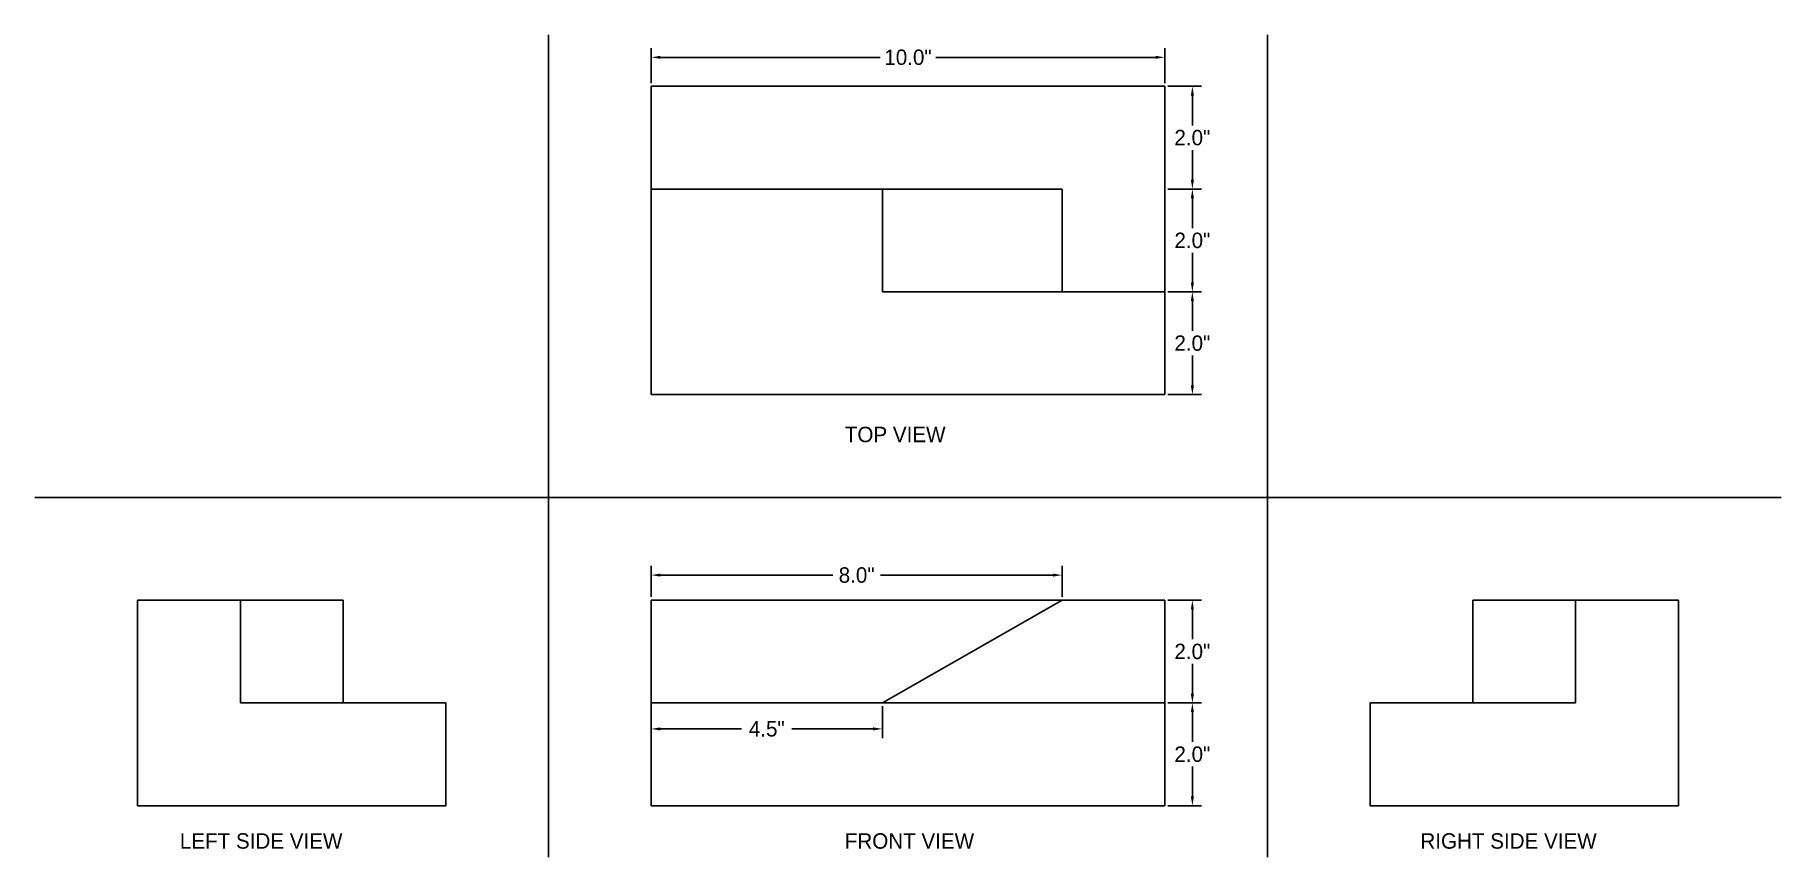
# Model space of a CAD drawing. Header units: inches. Extents: x 39.9 to 73.9, y 16.1 to 32.1.
import ezdxf

# ---------------------------------------------------------------- set-up
doc = ezdxf.new("R2010")
doc.units = ezdxf.units.IN
doc.header["$MEASUREMENT"] = 0
doc.dimstyles.get("Standard").update_dxf_attribs({"dimtxt": 0.18, "dimasz": 0.18, "dimexe": 0.18, "dimexo": 0.0625, "dimgap": 0.09, "dimtad": 0, "dimtih": 1, "dimtoh": 1, "dimdec": 1, "dimzin": 0, "dimdsep": 46, "dimlunit": 3, "dimtxsty": 'Standard', "dimcen": 0.09, "dimclre": 1, "dimclrt": 2, "dimadec": 0, "dimazin": 0, "dimtfac": 1, "dimtdec": 1, "dimtofl": 0, "dimtmove": 0, "dimatfit": 3, "dimfxl": 1, "dimtolj": 1, "dimtzin": 0, "dimarcsym": 0})

# ---------------------------------------------------------------- blocks, each defined once
blk = doc.blocks.new('*D2')
at = {"color": 1, "lineweight": -2}
for p, q in [((51.892, 31.151), (51.892, 31.833)), ((61.892, 31.151), (61.892, 31.833))]:
    blk.add_line(p, q, dxfattribs=at)
at = {"color": 0, "lineweight": -2}
for p, q in [((52.072, 31.653), (56.352, 31.653)), ((61.712, 31.653), (57.432, 31.653))]:
    blk.add_line(p, q, dxfattribs=at)
at = {"color": 0}
for points in [[(52.072, 31.683), (52.072, 31.623), (51.892, 31.653)], [(61.712, 31.683), (61.712, 31.623), (61.892, 31.653)]]:
    blk.add_solid(points, dxfattribs=at)
at = {"layer": 'Defpoints', "color": 0}
for p in [(61.892, 31.653), (51.892, 31.089), (61.892, 31.089)]:
    blk.add_point(p, dxfattribs=at)
at = {"color": 2, "insert": (56.892, 31.653), "char_height": 0.3, "attachment_point": 5}
blk.add_mtext('\\A1;10.0"', dxfattribs=at)
blk = doc.blocks.new('*D3')
at = {"color": 1, "lineweight": -2}
for p, q in [((61.954, 31.089), (62.609, 31.089)), ((61.954, 29.089), (62.609, 29.089))]:
    blk.add_line(p, q, dxfattribs=at)
at = {"color": 0, "lineweight": -2}
for p, q in [((62.429, 30.909), (62.429, 30.329)), ((62.429, 29.269), (62.429, 29.849))]:
    blk.add_line(p, q, dxfattribs=at)
at = {"color": 0}
for points in [[(62.399, 30.909), (62.459, 30.909), (62.429, 31.089)], [(62.399, 29.269), (62.459, 29.269), (62.429, 29.089)]]:
    blk.add_solid(points, dxfattribs=at)
at = {"layer": 'Defpoints', "color": 0}
for p in [(61.892, 31.089), (61.892, 29.089), (62.429, 29.089)]:
    blk.add_point(p, dxfattribs=at)
at = {"color": 2, "insert": (62.429, 30.089), "char_height": 0.3, "attachment_point": 5}
blk.add_mtext('\\A1;2.0"', dxfattribs=at)
blk = doc.blocks.new('*D4')
at = {"color": 1, "lineweight": -2}
for p, q in [((61.954, 29.089), (62.609, 29.089)), ((61.954, 27.089), (62.609, 27.089))]:
    blk.add_line(p, q, dxfattribs=at)
at = {"color": 0, "lineweight": -2}
for p, q in [((62.429, 28.909), (62.429, 28.329)), ((62.429, 27.269), (62.429, 27.849))]:
    blk.add_line(p, q, dxfattribs=at)
at = {"color": 0}
for points in [[(62.399, 28.909), (62.459, 28.909), (62.429, 29.089)], [(62.399, 27.269), (62.459, 27.269), (62.429, 27.089)]]:
    blk.add_solid(points, dxfattribs=at)
at = {"layer": 'Defpoints', "color": 0}
for p in [(61.892, 29.089), (62.429, 29.089), (61.892, 27.089)]:
    blk.add_point(p, dxfattribs=at)
at = {"color": 2, "insert": (62.429, 28.089), "char_height": 0.3, "attachment_point": 5}
blk.add_mtext('\\A1;2.0"', dxfattribs=at)
blk = doc.blocks.new('*D5')
at = {"color": 1, "lineweight": -2}
for p, q in [((61.954, 27.089), (62.609, 27.089)), ((61.954, 25.089), (62.609, 25.089))]:
    blk.add_line(p, q, dxfattribs=at)
at = {"color": 0, "lineweight": -2}
for p, q in [((62.429, 26.909), (62.429, 26.329)), ((62.429, 25.269), (62.429, 25.849))]:
    blk.add_line(p, q, dxfattribs=at)
at = {"color": 0}
for points in [[(62.399, 26.909), (62.459, 26.909), (62.429, 27.089)], [(62.399, 25.269), (62.459, 25.269), (62.429, 25.089)]]:
    blk.add_solid(points, dxfattribs=at)
at = {"layer": 'Defpoints', "color": 0}
for p in [(61.892, 27.089), (62.429, 27.089), (61.892, 25.089)]:
    blk.add_point(p, dxfattribs=at)
at = {"color": 2, "insert": (62.429, 26.089), "char_height": 0.3, "attachment_point": 5}
blk.add_mtext('\\A1;2.0"', dxfattribs=at)
blk = doc.blocks.new('*D6')
at = {"color": 1, "lineweight": -2}
for p, q in [((61.954, 21.089), (62.609, 21.089)), ((61.954, 19.089), (62.609, 19.089))]:
    blk.add_line(p, q, dxfattribs=at)
at = {"color": 0, "lineweight": -2}
for p, q in [((62.429, 20.909), (62.429, 20.329)), ((62.429, 19.269), (62.429, 19.849))]:
    blk.add_line(p, q, dxfattribs=at)
at = {"color": 0}
for points in [[(62.399, 20.909), (62.459, 20.909), (62.429, 21.089)], [(62.399, 19.269), (62.459, 19.269), (62.429, 19.089)]]:
    blk.add_solid(points, dxfattribs=at)
at = {"layer": 'Defpoints', "color": 0}
for p in [(61.892, 21.089), (61.892, 19.089), (62.429, 19.089)]:
    blk.add_point(p, dxfattribs=at)
at = {"color": 2, "insert": (62.429, 20.089), "char_height": 0.3, "attachment_point": 5}
blk.add_mtext('\\A1;2.0"', dxfattribs=at)
blk = doc.blocks.new('*D7')
at = {"color": 1, "lineweight": -2}
for p, q in [((61.954, 19.089), (62.609, 19.089)), ((61.954, 17.089), (62.609, 17.089))]:
    blk.add_line(p, q, dxfattribs=at)
at = {"color": 0, "lineweight": -2}
for p, q in [((62.429, 18.909), (62.429, 18.329)), ((62.429, 17.269), (62.429, 17.849))]:
    blk.add_line(p, q, dxfattribs=at)
at = {"color": 0}
for points in [[(62.399, 18.909), (62.459, 18.909), (62.429, 19.089)], [(62.399, 17.269), (62.459, 17.269), (62.429, 17.089)]]:
    blk.add_solid(points, dxfattribs=at)
at = {"layer": 'Defpoints', "color": 0}
for p in [(61.892, 19.089), (61.892, 17.089), (62.429, 17.089)]:
    blk.add_point(p, dxfattribs=at)
at = {"color": 2, "insert": (62.429, 18.089), "char_height": 0.3, "attachment_point": 5}
blk.add_mtext('\\A1;2.0"', dxfattribs=at)
blk = doc.blocks.new('*D8')
at = {"color": 1, "lineweight": -2}
for p, q in [((51.892, 21.151), (51.892, 21.756)), ((59.892, 21.151), (59.892, 21.756))]:
    blk.add_line(p, q, dxfattribs=at)
at = {"color": 0, "lineweight": -2}
for p, q in [((52.072, 21.576), (55.427, 21.576)), ((59.712, 21.576), (56.357, 21.576))]:
    blk.add_line(p, q, dxfattribs=at)
at = {"color": 0}
for points in [[(52.072, 21.606), (52.072, 21.546), (51.892, 21.576)], [(59.712, 21.606), (59.712, 21.546), (59.892, 21.576)]]:
    blk.add_solid(points, dxfattribs=at)
at = {"layer": 'Defpoints', "color": 0}
for p in [(59.892, 21.576), (51.892, 21.089), (59.892, 21.089)]:
    blk.add_point(p, dxfattribs=at)
at = {"color": 2, "insert": (55.892, 21.576), "char_height": 0.3, "attachment_point": 5}
blk.add_mtext('\\A1;8.0"', dxfattribs=at)
blk = doc.blocks.new('*D9')
at = {"color": 1, "lineweight": -2}
for p, q in [((51.892, 19.026), (51.892, 18.403)), ((56.392, 19.026), (56.392, 18.403))]:
    blk.add_line(p, q, dxfattribs=at)
at = {"color": 0, "lineweight": -2}
for p, q in [((52.072, 18.583), (53.652, 18.583)), ((56.212, 18.583), (54.632, 18.583))]:
    blk.add_line(p, q, dxfattribs=at)
at = {"color": 0}
for points in [[(52.072, 18.613), (52.072, 18.553), (51.892, 18.583)], [(56.212, 18.613), (56.212, 18.553), (56.392, 18.583)]]:
    blk.add_solid(points, dxfattribs=at)
at = {"layer": 'Defpoints', "color": 0}
for p in [(51.892, 19.089), (56.392, 19.089), (56.392, 18.583)]:
    blk.add_point(p, dxfattribs=at)
at = {"color": 2, "insert": (54.142, 18.583), "char_height": 0.3, "attachment_point": 5}
blk.add_mtext('\\A1;4.5"', dxfattribs=at)

msp = doc.modelspace()

# ---------------------------------------------------------------- linework, layer by layer
for p, q in [((49.892, 17.089), (49.892, 32.089)), ((63.892, 31.089), (63.892, 32.089)), ((61.892, 31.089), (51.892, 31.089)), ((51.892, 31.089), (51.892, 29.089)), ((61.892, 29.089), (61.892, 31.089)), ((63.892, 31.089), (63.892, 16.089)), ((51.892, 29.089), (51.892, 25.089)), ((51.892, 29.089), (56.392, 29.089)), ((56.392, 27.089), (56.392, 29.089)), ((56.392, 29.089), (59.892, 29.089)), ((59.892, 29.089), (59.892, 27.089)), ((61.892, 27.089), (61.892, 29.089)), ((59.892, 27.089), (56.392, 27.089)), ((61.892, 27.089), (59.892, 27.089)), ((61.892, 25.089), (61.892, 27.089)), ((51.892, 25.089), (61.892, 25.089)), ((45.892, 23.089), (39.892, 23.089)), ((45.892, 23.089), (73.892, 23.089)), ((41.892, 17.089), (41.892, 21.089)), ((41.892, 21.089), (43.892, 21.089)), ((43.892, 21.089), (45.892, 21.089)), ((43.892, 19.089), (43.892, 21.089)), ((45.892, 21.089), (45.892, 19.089)), ((59.892, 21.089), (51.892, 21.089)), ((51.892, 21.089), (51.892, 19.089)), ((56.392, 19.089), (59.892, 21.089)), ((61.892, 21.089), (59.892, 21.089)), ((61.892, 19.089), (61.892, 21.089)), ((69.892, 21.089), (67.892, 21.089)), ((67.892, 21.089), (67.892, 19.089)), ((71.892, 21.089), (69.892, 21.089)), ((69.892, 19.089), (69.892, 21.089)), ((71.892, 17.089), (71.892, 21.089)), ((45.892, 19.089), (43.892, 19.089)), ((45.892, 19.089), (47.892, 19.089)), ((47.892, 19.089), (47.892, 17.089)), ((51.892, 19.089), (51.892, 17.089)), ((51.892, 19.089), (56.392, 19.089)), ((56.392, 19.089), (61.892, 19.089)), ((61.892, 17.089), (61.892, 19.089)), ((67.892, 19.089), (65.892, 19.089)), ((65.892, 19.089), (65.892, 17.089)), ((67.892, 19.089), (69.892, 19.089)), ((47.892, 17.089), (41.892, 17.089)), ((49.892, 17.089), (49.892, 16.089)), ((51.892, 17.089), (61.892, 17.089)), ((65.892, 17.089), (71.892, 17.089))]:
    msp.add_line(p, q)

# ---------------------------------------------------------------- texts
at = {"char_height": 0.3, "width": 5.96523, "attachment_point": 1}
for s, insert in [('TOP VIEW', (55.661, 24.463)), ('LEFT SIDE VIEW', (42.714, 16.552)), ('FRONT VIEW', (55.661, 16.552)), ('RIGHT SIDE VIEW', (66.869, 16.552))]:
    msp.add_mtext(s, dxfattribs=dict(at, insert=insert))

# ---------------------------------------------------------------- dimensions: what is measured, and where the dimension line sits
for base, p1, p2, picture, middle in [((61.892, 31.653), (51.892, 31.089), (61.892, 31.089), '*D2', (56.892, 31.653)), ((59.892, 21.576), (51.892, 21.089), (59.892, 21.089), '*D8', (55.892, 21.576)), ((56.392, 18.583), (51.892, 19.089), (56.392, 19.089), '*D9', (54.142, 18.583))]:
    dim = msp.add_linear_dim(base=base, p1=p1, p2=p2, dimstyle='Standard', override={"dimtxt": 0.3})
    dim.commit()
    dim.dimension.update_dxf_attribs({"geometry": picture, "text_midpoint": middle})
for base, p1, p2, picture, middle in [((62.429, 29.089), (61.892, 31.089), (61.892, 29.089), '*D3', (62.429, 30.089)), ((62.429, 29.089), (61.892, 27.089), (61.892, 29.089), '*D4', (62.429, 28.089)), ((62.429, 27.089), (61.892, 25.089), (61.892, 27.089), '*D5', (62.429, 26.089)), ((62.429, 19.089), (61.892, 21.089), (61.892, 19.089), '*D6', (62.429, 20.089)), ((62.429, 17.089), (61.892, 19.089), (61.892, 17.089), '*D7', (62.429, 18.089))]:
    dim = msp.add_linear_dim(base=base, p1=p1, p2=p2, angle=90, dimstyle='Standard', override={"dimtxt": 0.3})
    dim.commit()
    dim.dimension.update_dxf_attribs({"geometry": picture, "text_midpoint": middle})

doc.saveas('drawing.dxf')
